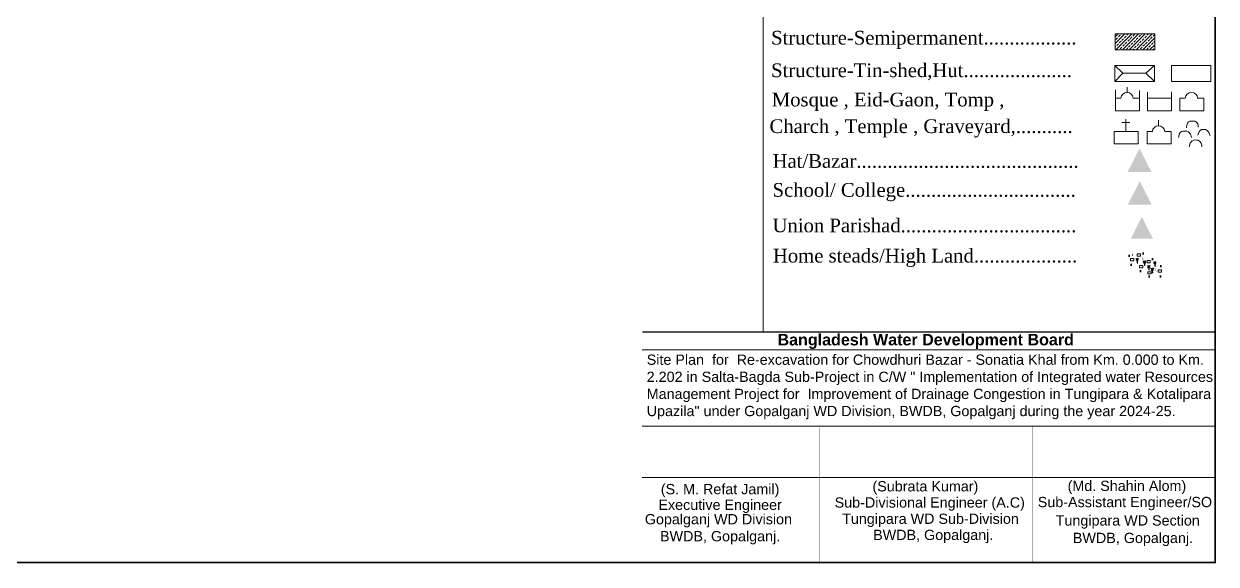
# Model space of a CAD drawing. Header units: millimetres. Extents: x -60726 to 103, y -105149 to -48.
# Drawn here: x -53379 to -51258, y -102655 to -101695 of the extents above; entities that cross this region are included whole.
import ezdxf
from ezdxf.enums import TextEntityAlignment as Align

# ---------------------------------------------------------------- set-up
doc = ezdxf.new("R2010")
doc.units = ezdxf.units.MM
doc.header["$MEASUREMENT"] = 0
doc.linetypes.add('DOT2', pattern=[0.125, 0, -0.125])
for name, color, linetype, lineweight in [('Bazar', 97, 'Continuous', 15), ('Church', 170, 'Continuous', 9), ('Eid-Gah', 170, 'Continuous', 9), ('FRAM', 7, 'Continuous', 50), ('Graveyard', 40, 'Continuous', 9), ('HOUSE', 144, 'Continuous', 18), ('Mosque', 170, 'Continuous', 9), ('OUTLINE', 7, 'Continuous', 15), ('PL', 7, 'Continuous', 15), ('Temple', 170, 'Continuous', 9), ('Tomb', 170, 'Continuous', 9), ('Union', 7, 'Continuous', 15)]:
    doc.layers.add(name, color=color, linetype=linetype, lineweight=lineweight)
for name, color, linetype in [('boundary', 7, 'Continuous'), ('Home Stead', 151, 'Continuous'), ('Khal', 4, 'Continuous'), ('TEXT', 5, 'Continuous'), ('Trees', 77, 'Continuous')]:
    doc.layers.add(name, color=color, linetype=linetype)
doc.styles.add('AR', font='arial.ttf', dxfattribs={"height": 450})
doc.styles.add('Arial', font='arial.ttf')
doc.styles.add('b', font='times.ttf')
doc.styles.add('sum', font='arialbd.ttf')

msp = doc.modelspace()

# ---------------------------------------------------------------- hatches: boundary and pattern name
at = {"layer": 'Bazar'}
for color, points in [(256, [(-51394.3, -101916), (-51415.4, -101957.7), (-51373.2, -101957.7)]), (5, [(-51393.9, -101974.4), (-51415, -102016), (-51372.7, -102016)])]:
    msp.add_hatch(color=color, dxfattribs=at).paths.add_polyline_path(points)
at = {"layer": 'HOUSE'}
h = msp.add_hatch(dxfattribs=at)
h.set_pattern_fill('ANSI33', color=256, scale=34.05278)
h.set_pattern_definition([(45, (-4307399.926, -15019322.101), (-6.0197378304, 6.0197378304), []), (45, (-4307393.906, -15019322.101), (-6.0197378304, 6.0197378304), [4.2565974408, -2.1282987204])])
h.paths.add_polyline_path([(-51367.2, -101712.4), (-51437.4, -101712.4), (-51437.4, -101740.9), (-51367.2, -101740.9)])
at = {"layer": 'Union'}
msp.add_hatch(color=0, dxfattribs=at).paths.add_polyline_path([(-51390.1, -102037.6), (-51409.8, -102076.5), (-51370.4, -102076.5)])

# ---------------------------------------------------------------- linework, layer by layer
at = {"layer": 'boundary', "color": 0}
for points, const_width in [([(-54504.6, -100339), (-51259.4, -100339), (-51259.4, -102652.2), (-54504.6, -102652.2), (-54504.6, -100339)], 2.96), ([(-52063.9, -102242.4), (-52063.9, -100339)], 2.15)]:
    msp.add_lwpolyline(points, dxfattribs=dict(at, const_width=const_width))
at = {"layer": 'Church', "linetype": 'Continuous'}
for points in [[(-51411.3, -101870.1), (-51425.5, -101870.1)], [(-51411.3, -101870.1), (-51425.5, -101870.1)], [(-51418.8, -101886.1), (-51418.8, -101863.9)], [(-51418.8, -101886.1), (-51418.8, -101863.9)]]:
    msp.add_lwpolyline(points, dxfattribs=at)
msp.add_lwpolyline([(-51439.1, -101908.2), (-51439.1, -101886.1), (-51396.5, -101886.1), (-51396.5, -101908.2), (-51413.9, -101908.2), (-51413.9, -101908.2), (-51413.9, -101908.2), (-51413.9, -101908.2), (-51439.1, -101908.2)], close=True, dxfattribs=at)
msp.add_lwpolyline([(-51439.1, -101908.2), (-51439.1, -101886.1), (-51396.5, -101886.1), (-51396.5, -101908.2), (-51413.9, -101908.2), (-51413.9, -101908.2), (-51413.9, -101908.2), (-51413.9, -101908.2), (-51439.1, -101908.2)], close=True, dxfattribs=at)
at = {"layer": 'Eid-Gah', "linetype": 'Continuous'}
for p, q in [((-51379.9, -101827), (-51379.9, -101815.9)), ((-51379.9, -101827), (-51379.9, -101815.9)), ((-51337.3, -101827), (-51337.3, -101815.2)), ((-51337.3, -101827), (-51337.3, -101815.2))]:
    msp.add_line(p, q, dxfattribs=at)
msp.add_lwpolyline([(-51379.9, -101849.1), (-51379.9, -101827), (-51337.3, -101827), (-51337.3, -101849.1), (-51360.9, -101849.1), (-51360.9, -101849.1), (-51360.9, -101849.1), (-51360.9, -101849.1), (-51379.9, -101849.1)], close=True, dxfattribs=at)
msp.add_lwpolyline([(-51379.9, -101849.1), (-51379.9, -101827), (-51337.3, -101827), (-51337.3, -101849.1), (-51360.9, -101849.1), (-51360.9, -101849.1), (-51360.9, -101849.1), (-51360.9, -101849.1), (-51379.9, -101849.1)], close=True, dxfattribs=at)
at = {"layer": 'FRAM', "linetype": 'Continuous'}
msp.add_lwpolyline([(-52278.9, -102654, 0, 0, 0), (-52278.9, -102242.4, 0, 2.19, -0.414214), (-52278.9, -102242.4, 2.19, 2.19, 0), (-51259.4, -102242.4, 2.19, 2.19, 0), (-51259.4, -102242.4, 2.19, 2.19, 0)], format="xyseb", dxfattribs=at)
at = {"layer": 'Graveyard'}
for points in [[(-51310.6, -101879.3), (-51309.8, -101874.9), (-51309.1, -101871), (-51307.4, -101868.8), (-51304.7, -101867.6), (-51299.4, -101867.4), (-51296, -101867.9), (-51293.1, -101869.6), (-51290.6, -101872.2), (-51290.1, -101875.2), (-51289.9, -101878.3)], [(-51310.6, -101879.3), (-51309.8, -101874.9), (-51309.1, -101871), (-51307.4, -101868.8), (-51304.7, -101867.6), (-51299.4, -101867.4), (-51296, -101867.9), (-51293.1, -101869.6), (-51290.6, -101872.2), (-51290.1, -101875.2), (-51289.9, -101878.3)], [(-51301.8, -101896.8), (-51303.8, -101890.5), (-51306.9, -101886.3), (-51310.1, -101885.4), (-51313, -101885.1), (-51317.1, -101885.4), (-51319.6, -101886.1), (-51321.8, -101887.8), (-51323.5, -101890.5), (-51324.2, -101895.1), (-51324.7, -101896.8)], [(-51301.8, -101896.8), (-51303.8, -101890.5), (-51306.9, -101886.3), (-51310.1, -101885.4), (-51313, -101885.1), (-51317.1, -101885.4), (-51319.6, -101886.1), (-51321.8, -101887.8), (-51323.5, -101890.5), (-51324.2, -101895.1), (-51324.7, -101896.8)], [(-51290.6, -101892.4), (-51288.4, -101886.3), (-51286.5, -101884.4), (-51284.1, -101882.7), (-51279.9, -101882.2), (-51276.3, -101882.5), (-51273.1, -101884.6), (-51271.2, -101887.1), (-51269.5, -101891.2), (-51268.7, -101893.6)], [(-51290.6, -101892.4), (-51288.4, -101886.3), (-51286.5, -101884.4), (-51284.1, -101882.7), (-51279.9, -101882.2), (-51276.3, -101882.5), (-51273.1, -101884.6), (-51271.2, -101887.1), (-51269.5, -101891.2), (-51268.7, -101893.6)], [(-51305.7, -101913.5), (-51304, -101907), (-51301.3, -101902.9), (-51296.7, -101900.9), (-51292.6, -101901.2), (-51290.1, -101901.6), (-51286.7, -101903.8), (-51284.3, -101906.7), (-51283.3, -101910.4), (-51283.3, -101913.3)], [(-51305.7, -101913.5), (-51304, -101907), (-51301.3, -101902.9), (-51296.7, -101900.9), (-51292.6, -101901.2), (-51290.1, -101901.6), (-51286.7, -101903.8), (-51284.3, -101906.7), (-51283.3, -101910.4), (-51283.3, -101913.3)]]:
    msp.add_lwpolyline(points, dxfattribs=at)
at = {"layer": 'Home Stead', "color": 7, "linetype": 'DOT2', "lineweight": 50, "ltscale": 159.474072, "flags": 128}
msp.add_lwpolyline([(-51412.6, -102107.1), (-51416.6, -102113.3), (-51412.1, -102120.9), (-51406, -102124.7), (-51400.8, -102128.9), (-51396.4, -102133.4), (-51391.7, -102134.3), (-51388.7, -102134.4), (-51384.4, -102141.1), (-51377.6, -102143.8), (-51366.4, -102145.4), (-51356.1, -102143.4), (-51353.2, -102134.5), (-51356.8, -102123.8), (-51361.7, -102118.5), (-51369.2, -102114.3), (-51382.8, -102103.5), (-51399.3, -102100.8), (-51405.6, -102105.1), (-51412.6, -102107.1)], dxfattribs=at)
at = {"layer": 'HOUSE'}
msp.add_lwpolyline([(-51437.4, -101712.4), (-51367.2, -101712.4), (-51367.2, -101740.9), (-51437.4, -101740.9)], close=True, dxfattribs=at)
msp.add_lwpolyline([(-51437.4, -101712.4), (-51367.2, -101712.4), (-51367.2, -101740.9), (-51437.4, -101740.9)], close=True, dxfattribs=at)
at = {"layer": 'HOUSE', "linetype": 'Continuous'}
for points in [[(-51437.9, -101768.7), (-51367.7, -101768.7), (-51367.7, -101797.1), (-51437.9, -101797.1)], [(-51437.9, -101768.7), (-51367.7, -101768.7), (-51367.7, -101797.1), (-51437.9, -101797.1)], [(-51337.4, -101768.7), (-51267.2, -101768.7), (-51267.2, -101797.1), (-51337.4, -101797.1)], [(-51337.4, -101768.7), (-51267.2, -101768.7), (-51267.2, -101797.1), (-51337.4, -101797.1)]]:
    msp.add_lwpolyline(points, close=True, dxfattribs=at)
for points in [[(-51367.7, -101768.7), (-51382.8, -101782.2), (-51423.8, -101782.2), (-51437.9, -101768.7)], [(-51367.7, -101768.7), (-51382.8, -101782.2), (-51423.8, -101782.2), (-51437.9, -101768.7)], [(-51423.8, -101782.2), (-51437.9, -101797.1)], [(-51423.8, -101782.2), (-51437.9, -101797.1)], [(-51382.8, -101782.2), (-51367.7, -101797.1)], [(-51382.8, -101782.2), (-51367.7, -101797.1)]]:
    msp.add_lwpolyline(points, dxfattribs=at)
at = {"layer": 'HOUSE'}
for points in [[(-51398.3, -102107.7), (-51392.6, -102107.7), (-51392.6, -102103.7), (-51398.3, -102103.7), (-51398.3, -102107.7)], [(-51410.2, -102115.8), (-51404.5, -102115.8), (-51404.5, -102111.8), (-51410.2, -102111.8), (-51410.2, -102115.8)], [(-51394.2, -102128.3), (-51388.5, -102128.3), (-51388.5, -102124.3), (-51394.2, -102124.3), (-51394.2, -102128.3)], [(-51380.9, -102119.2), (-51375.2, -102119.2), (-51375.2, -102115.2), (-51380.9, -102115.2), (-51380.9, -102119.2)], [(-51379.5, -102139.3), (-51373.8, -102139.3), (-51373.8, -102135.4), (-51379.5, -102135.4), (-51379.5, -102139.3)], [(-51361.1, -102136.1), (-51355.4, -102136.1), (-51355.4, -102132.1), (-51361.1, -102132.1), (-51361.1, -102136.1)]]:
    msp.add_lwpolyline(points, dxfattribs=at)
at = {"layer": 'Mosque', "linetype": 'Continuous'}
for p, q in [((-51416.5, -101816.7), (-51416.5, -101807)), ((-51416.5, -101816.7), (-51416.5, -101807)), ((-51436.9, -101827), (-51436.9, -101811.7)), ((-51436.9, -101827), (-51436.9, -101811.7)), ((-51394.3, -101827), (-51394.3, -101813)), ((-51394.3, -101827), (-51394.3, -101813))]:
    msp.add_line(p, q, dxfattribs=at)
for points in [[(-51405.4, -101827), (-51394.3, -101827), (-51394.3, -101849.1), (-51411.5, -101849.1), (-51411.5, -101849.1), (-51417.8, -101849.1), (-51417.8, -101849.1), (-51436.9, -101849.1), (-51436.9, -101827), (-51427.6, -101827)], [(-51405.4, -101827), (-51394.3, -101827), (-51394.3, -101849.1), (-51417.8, -101849.1), (-51417.8, -101849.1), (-51417.8, -101849.1), (-51417.8, -101849.1), (-51436.9, -101849.1), (-51436.9, -101827), (-51427.6, -101827)]]:
    msp.add_lwpolyline(points, dxfattribs=at)
msp.add_arc((-51416.5, -101827.7), 11.1, 3.9267, 176.0733, dxfattribs=at)
msp.add_arc((-51416.5, -101827.7), 11.1, 3.9267, 176.0733, dxfattribs=at)
at = {"layer": 'PL'}
for p, q in [((-51259.4, -102242.4), (-51259.4, -102652.2)), ((-51259.4, -102274.4), (-52278.9, -102274.4)), ((-51258.8, -102409.8), (-52278.9, -102409.8)), ((-51259.4, -102501.2), (-52278.9, -102501.2))]:
    msp.add_line(p, q, dxfattribs=at)
at = {"layer": 'PL', "const_width": 0.245}
for points in [[(-51963.2, -102412.5), (-51963.2, -102654.7)], [(-51584.6, -102409.8), (-51584.6, -102652.2)]]:
    msp.add_lwpolyline(points, dxfattribs=at)
at = {"layer": 'Temple', "linetype": 'Continuous'}
msp.add_line((-51360.3, -101875.8), (-51360.3, -101866.1), dxfattribs=at)
msp.add_line((-51360.3, -101875.8), (-51360.3, -101866.1), dxfattribs=at)
msp.add_lwpolyline([(-51349.2, -101886.1), (-51338, -101886.1), (-51338, -101908.2), (-51361.6, -101908.2), (-51361.6, -101908.2), (-51361.6, -101908.2), (-51361.6, -101908.2), (-51380.6, -101908.2), (-51380.6, -101886.1), (-51371.3, -101886.1)], dxfattribs=at)
msp.add_lwpolyline([(-51349.2, -101886.1), (-51338, -101886.1), (-51338, -101908.2), (-51361.6, -101908.2), (-51361.6, -101908.2), (-51361.6, -101908.2), (-51361.6, -101908.2), (-51380.6, -101908.2), (-51380.6, -101886.1), (-51371.3, -101886.1)], dxfattribs=at)
msp.add_arc((-51360.3, -101886.9), 11.1, 3.9267, 176.0733, dxfattribs=at)
msp.add_arc((-51360.3, -101886.9), 11.1, 3.9267, 176.0733, dxfattribs=at)
at = {"layer": 'Tomb', "linetype": 'Continuous'}
msp.add_lwpolyline([(-51290.9, -101827), (-51279.7, -101827), (-51279.7, -101849.1), (-51303.3, -101849.1), (-51303.3, -101849.1), (-51303.3, -101849.1), (-51303.3, -101849.1), (-51322.3, -101849.1), (-51322.3, -101827), (-51313, -101827)], dxfattribs=at)
msp.add_arc((-51301.9, -101827.7), 11.1, 3.9267, 176.0733, dxfattribs=at)
msp.add_arc((-51301.9, -101827.7), 11.1, 3.9267, 176.0733, dxfattribs=at)
at = {"layer": 'Trees', "color": 3, "lineweight": 30}
for points in [[(-51398.3, -102111.3), (-51398.3, -102119.3), (-51397.1, -102119.3)], [(-51385.4, -102115.7), (-51385.4, -102123.7), (-51384.2, -102123.7)], [(-51377.8, -102124), (-51377.8, -102132), (-51376.6, -102132)], [(-51366.9, -102117.2), (-51366.9, -102125.2), (-51365.6, -102125.2)], [(-51371.5, -102128.6), (-51371.5, -102136.6), (-51370.2, -102136.6)]]:
    msp.add_lwpolyline(points, dxfattribs=at)
at = {"layer": 'Trees', "color": 3, "linetype": 'Continuous', "const_width": 0.145}
for points in [[(-51389.5, -102110.6, 0.606435), (-51389.5, -102105.6, 0.606435)], [(-51365.2, -102131.3, 0.606435), (-51365.2, -102126.3, 0.606435)]]:
    msp.add_lwpolyline(points, format="xyb", close=True, dxfattribs=at)
at = {"layer": 'Trees', "color": 3, "linetype": 'Continuous', "const_width": 0.258}
for points in [[(-51389.5, -102110.6), (-51389.5, -102113.6)], [(-51389.5, -102113.6), (-51387.7, -102113.6)], [(-51365.2, -102131.3), (-51365.2, -102134.2)], [(-51365.2, -102134.2), (-51363.5, -102134.2)]]:
    msp.add_lwpolyline(points, dxfattribs=at)
at = {"layer": 'Trees', "color": 3, "lineweight": 30}
for centre, start, end in [((-51408, -102125.9), 41.2491, 62.6782), ((-51388.6, -102125.9), 117.3218, 138.7509), ((-51395.1, -102130.3), 41.2491, 62.6782), ((-51375.7, -102130.3), 117.3218, 138.7509), ((-51387.5, -102138.6), 41.2491, 62.6782), ((-51368.1, -102138.6), 117.3218, 138.7509), ((-51376.5, -102131.8), 41.2491, 62.6782), ((-51357.2, -102131.8), 117.3218, 138.7509), ((-51381.2, -102143.2), 41.2491, 62.6782), ((-51361.8, -102143.2), 117.3218, 138.7509)]:
    msp.add_arc(centre, 15.7, start, end, dxfattribs=at)

# ---------------------------------------------------------------- texts
at = {"layer": 'FRAM', "linetype": 'Continuous', "lineweight": -3, "style": 'AR'}
for s, p in [('(Subrata Kumar)      ', (-51754, -102525.8)), ('(S. M. Refat Jamil)', (-52140.5, -102530.8)), ('Executive Engineer     ', (-52122.8, -102558.7)), ('Sub-Divisional Engineer (A.C)       ', (-51742.7, -102554.6)), ('Gopalganj WD Division', (-52143.5, -102584.3)), ('Tungipara WD Sub-Division', (-51766.2, -102583.5)), ('BWDB, Gopalganj.     ', (-52122.8, -102614.5)), ('BWDB, Gopalganj.     ', (-51743.6, -102612.2))]:
    msp.add_text(s, height=18.243, dxfattribs=at).set_placement(p, align=Align.CENTER)
at = {"layer": 'FRAM', "linetype": 'Continuous', "style": 'AR'}
for s, p in [('(Md. Shahin Alom)', (-51416.7, -102525)), ('Sub-Assistant Engineer/SO      ', (-51399, -102553.8)), ('Tungipara WD Section', (-51415.2, -102586.5)), ('BWDB, Gopalganj.    ', (-51391.8, -102617.6))]:
    msp.add_text(s, height=18.243, dxfattribs=at).set_placement(p, align=Align.CENTER)
at = {"layer": 'Khal', "lineweight": 25, "ltscale": 0.1, "insert": (-52271.1, -102282.5), "char_height": 18.2434, "attachment_point": 1, "style": 'Arial'}
msp.add_mtext_dynamic_manual_height_columns('\\pt11839.9666;{\\C0;Site Plan  for  Re-excavation for Chowdhuri Bazar - Sonatia Khal from Km. 0.000 to Km. 2.202 in Salta-Bagda Sub-Project in C/W " Implementation of Integrated water Resources Management Project for  Improvement of Drainage Congestion in Tungipara & Kotalipara Upazila" under Gopalganj WD Division, BWDB, Gopalganj during the year 2024-25.}', width=1021.792, gutter_width=1, heights=[0], dxfattribs=at)
at = {"layer": 'OUTLINE', "ltscale": 0.1, "style": 'b'}
for s, p in [('Structure-Semipermanent..................', (-52049.8, -101731.4)), ('Structure-Tin-shed,Hut.....................', (-52049.8, -101789.3)), ('Mosque , Eid-Gaon, Tomp ,', (-52048.5, -101841.4)), ('Charch , Temple , Graveyard,........... ', (-52052.6, -101888.7)), ('Home steads/High Land....................', (-52046.6, -102118.9))]:
    msp.add_text(s, height=24.356, dxfattribs=at).set_placement(p)
at = {"layer": 'OUTLINE', "ltscale": 0.1, "char_height": 24.356, "width": 1136.431, "attachment_point": 1, "style": 'b'}
for s, insert in [('Hat/Bazar...........................................', (-52047.2, -101926.2)), ('School/ College.................................', (-52047.2, -101977.6)), ('Union Parishad..................................', (-52047.2, -102040.8))]:
    msp.add_mtext(s, dxfattribs=dict(at, insert=insert))
at = {"layer": 'TEXT', "color": 7, "style": 'sum'}
msp.add_text('Bangladesh Water Development Board', height=20.466, rotation=0.0165, dxfattribs=at).set_placement((-51774.7, -102266.2), align=Align.CENTER)

doc.saveas('drawing.dxf')
